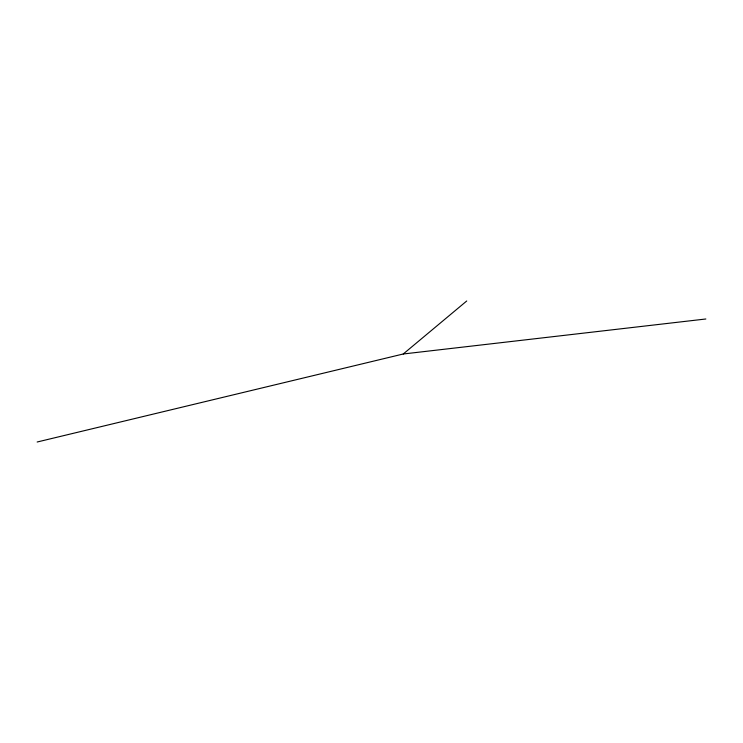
<?xml version="1.0" encoding="UTF-8"?>
<svg xmlns="http://www.w3.org/2000/svg" width="743" height="743" viewBox="0 0 743 743"><rect width="100%" height="100%" fill="white"/><g stroke="black" fill="none" stroke-linecap="round" stroke-linejoin="round"><path stroke-width="1.11" d="M37.15 442.011L403.245 353.993L466.734 300.989M403.245 353.993L705.85 318.988"/></g></svg>
